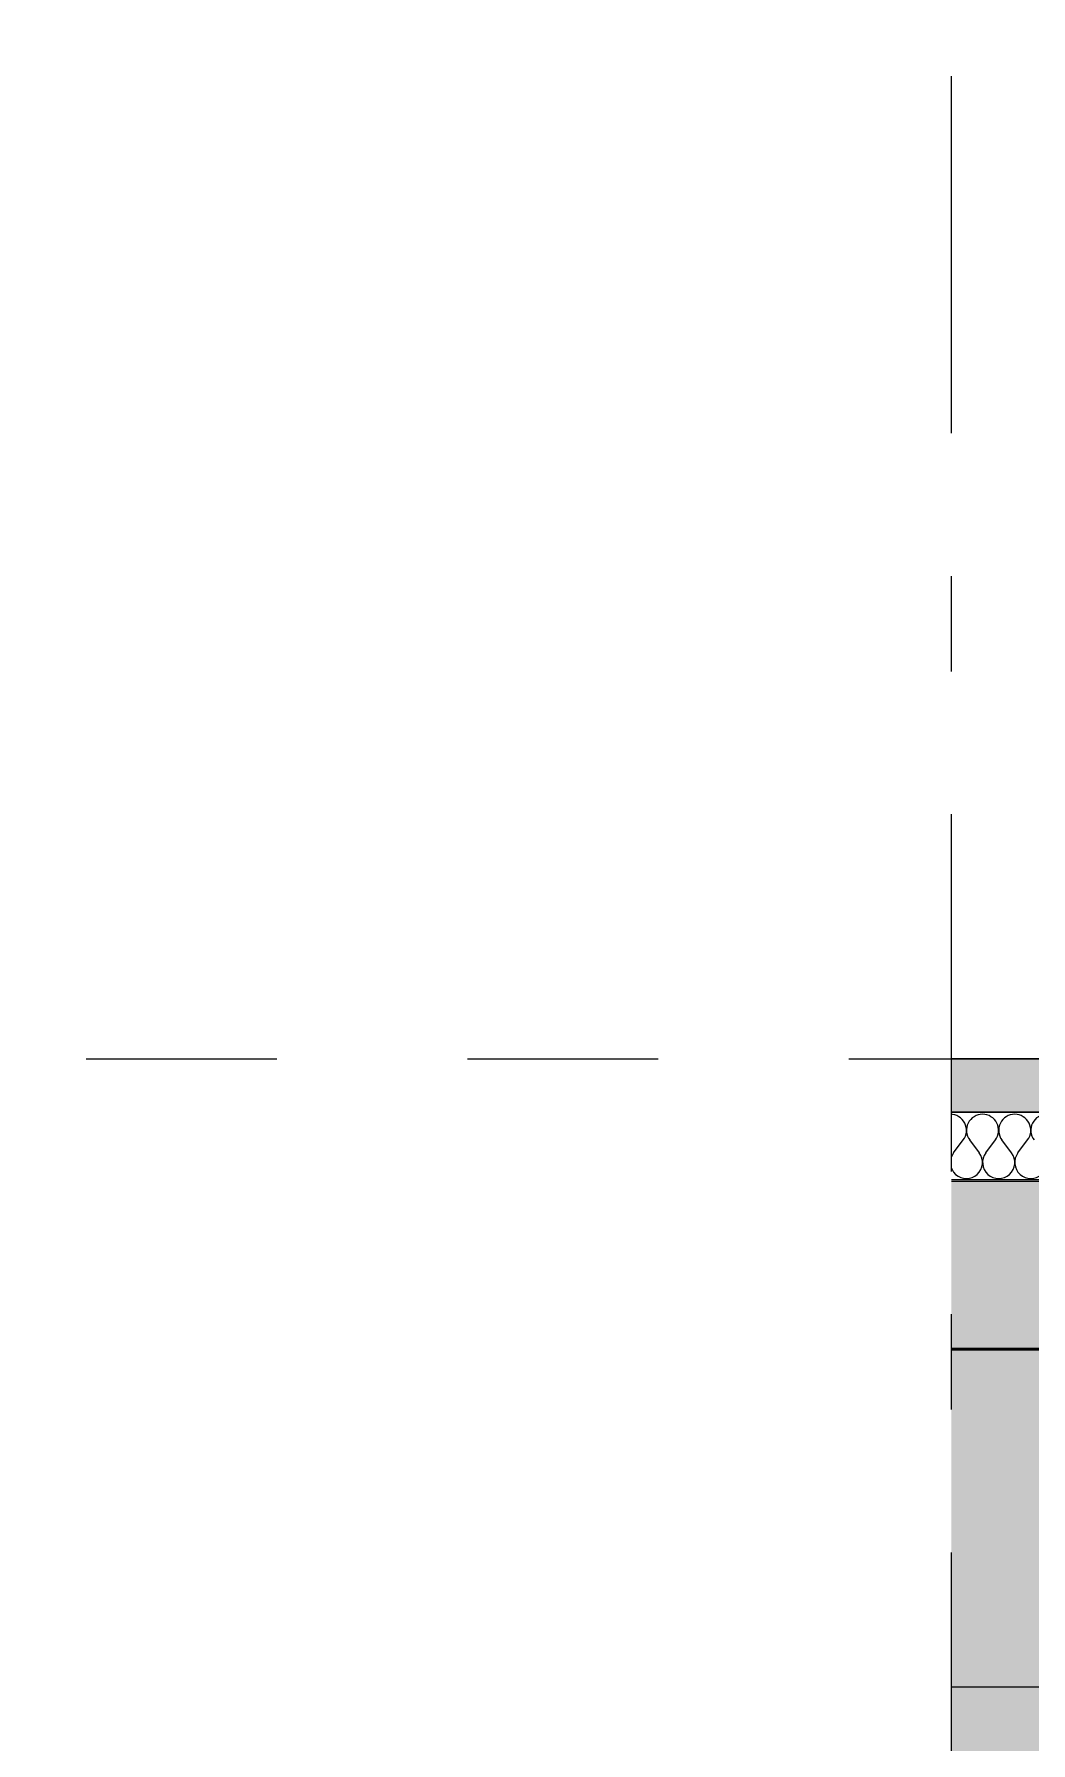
# Model space of a CAD drawing. Header units: millimetres. Extents: x -48147 to 1422273, y -494195 to 18123.
# Drawn here: x 1365670 to 1367145, y -490208 to -487677 of the extents above; entities that cross this region are included whole.
import ezdxf

# ---------------------------------------------------------------- set-up
doc = ezdxf.new("R2010")
doc.units = ezdxf.units.MM
doc.header["$MEASUREMENT"] = 0
for name, pattern in [('Dashed', [2822.222233, 1411.111116, -1411.111116]), ('Double Dashed', [1093.611073, 529.166651, -211.666656, 141.111112, -211.666656]), ('Wipeout_Contour', [1000, 0, -1000])]:
    doc.linetypes.add(name, pattern=pattern)
for name, color, linetype, lineweight, true_color in [('0_Pen_No__105', 7, 'Continuous', 15, 0xa6a6a6), ('A-230-M_FLOOR.IFC Import_Pen_No__109', 7, 'Continuous', 15, 0xa6a6a6), ('A-230-M_FLOOR.IFC Import_Pen_No__29', 7, 'Continuous', 50, 0x2a2a2a), ('HATCHING_Pen_No__145', 7, 'Continuous', 0, 0xa6a6a6), ('New_A-20-M_Floor_Slab_Pen_No__107', 7, 'Continuous', 15, 0xa6a6a6), ('New_A-20-M_Floor_Slab_Pen_No__109', 7, 'Continuous', 15, 0xa6a6a6), ('New_A-20-M_Floor_Slab_Pen_No__162', 7, 'Continuous', 0, 0xe47200)]:
    doc.layers.add(name, color=color, linetype=linetype, lineweight=lineweight, true_color=true_color)
for name, color, linetype in [('A-230-M_FLOOR.IFC Import', 7, 'Continuous'), ('A-95-P_Drawing', 7, 'Continuous'), ('New_A-20-M_Floor_Slab', 7, 'Continuous'), ('New_A-25-M_Curtain_Wall', 7, 'Continuous'), ('New_A-25-M_Wall_Ext', 7, 'Continuous'), ('S-160-M_FOUND.IFC Import', 7, 'Continuous'), ('S-280-M_COLUMN.IFC Import', 7, 'Continuous'), ('S-280-M_STRUCT_FRAME.IFC Import', 7, 'Continuous')]:
    doc.layers.add(name, color=color, linetype=linetype)
for name, color, linetype, lineweight in [('A-95-P_Drawing_Pen_No__194', 7, 'Continuous', 25), ('New_A-20-M_Floor_Slab_Pen_No__1', 7, 'Continuous', 13), ('New_A-25-M_Curtain_Wall_Pen_No__4', 7, 'Continuous', 20), ('New_A-25-M_Wall_Ext_Pen_No__87', 8, 'Continuous', 20), ('S-160-M_FOUND.IFC Import_Pen_No__1', 7, 'Continuous', 13), ('S-160-M_FOUND.IFC Import_Pen_No__4', 7, 'Continuous', 20), ('S-280-M_COLUMN.IFC Import_Pen_No__88', 8, 'Continuous', 20), ('S-280-M_STRUCT_FRAME.IFC Import_Pen_No__90', 8, 'Continuous', 20)]:
    doc.layers.add(name, color=color, linetype=linetype, lineweight=lineweight)
pattern_1 = [(0, (1383917.5, -489195), (0, 779.423), [48.75, -401.25]), (0, (1384142.5, -488805.3), (0, 779.423), [48.75, -401.25]), (60, (1383917.5, -489195), (-675, 389.711), [48.75, -401.25]), (60, (1384367.5, -489195), (-675, 389.711), [48.75, -401.25]), (120, (1383966.26, -489195), (675, 389.711), [48.75, -401.25]), (120, (1384416.26, -489195), (675, 389.711), [48.75, -401.25]), (0, (1383917.5, -489120.03), (0, 150), [0, -150, 0, -225]), (45, (1383992.5, -489120.03), (-106.066, 106.066), [0, -112.5, 0, -187.5])]

# ---------------------------------------------------------------- blocks, each defined once
blk = doc.blocks.new('Section Elem_347_2', base_point=(1383917.5, -489195))
at = {"color": 254, "linetype": 'Wipeout_Contour', "lineweight": 0, "ltscale": 5804486.371971298}
blk.add_wipeout([(1365980, -489195), (1366393.7, -489195), (1366393.7, -489145), (1365980, -489145)], dxfattribs=at).dxf.layer = 'New_A-25-M_Curtain_Wall'
at = {"layer": 'New_A-25-M_Curtain_Wall_Pen_No__4', "linetype": 'Continuous'}
blk.add_line((1365980, -489145), (1366393.7, -489145), dxfattribs=at)
blk = doc.blocks.new('Section Elem_349_2', base_point=(1383917.5, -489195))
at = {"color": 254, "linetype": 'Wipeout_Contour', "lineweight": 0, "ltscale": 5807601.204878847}
blk.add_wipeout([(1367009, -489145), (1367009, -489195), (1367018.9, -489195), (1367018.9, -489145)], dxfattribs=at).dxf.layer = 'New_A-25-M_Curtain_Wall'
at = {"layer": 'New_A-25-M_Curtain_Wall_Pen_No__4', "linetype": 'Continuous'}
blk.add_line((1367009, -489145), (1367256.3, -489145), dxfattribs=at)
blk = doc.blocks.new('Section Elem_355_2', base_point=(1383917.5, -489195))
at = {"color": 254, "linetype": 'Wipeout_Contour', "lineweight": 0, "ltscale": 5806423.877550603}
blk.add_wipeout([(1367009, -489145), (1366393.7, -489145), (1366393.7, -489195), (1367009, -489195)], dxfattribs=at).dxf.layer = 'New_A-25-M_Curtain_Wall'
at = {"layer": 'New_A-25-M_Curtain_Wall_Pen_No__4', "linetype": 'Continuous'}
blk.add_line((1366393.7, -489145), (1367009, -489145), dxfattribs=at)
blk = doc.blocks.new('Section Elem_408_2', base_point=(1383917.5, -489195))
at = {"color": 254, "linetype": 'Wipeout_Contour', "lineweight": 0, "ltscale": 5805269.135773096}
blk.add_wipeout([(1366852.3, -486220), (1366852.3, -489145), (1366999, -489145), (1366999, -486220)], dxfattribs=at).dxf.layer = 'New_A-25-M_Curtain_Wall'
at = {"layer": 'New_A-25-M_Curtain_Wall_Pen_No__4', "linetype": 'Continuous'}
blk.add_line((1366852.3, -489145), (1366852.3, -486220), dxfattribs=at)
at = {"color": 254, "linetype": 'Wipeout_Contour', "lineweight": 0, "ltscale": 5805583.087473944}
blk.add_wipeout([(1366999, -486220), (1366999, -489145), (1367018.9, -489145), (1367018.9, -486220)], dxfattribs=at).dxf.layer = 'New_A-25-M_Curtain_Wall'
at = {"layer": 'New_A-25-M_Curtain_Wall_Pen_No__4', "linetype": 'Continuous'}
for p, q in [((1366999, -489145), (1366999, -486220)), ((1367018.9, -489145), (1367018.9, -486220))]:
    blk.add_line(p, q, dxfattribs=at)
blk = doc.blocks.new('Section Elem_410_2', base_point=(1383917.5, -489195))
at = {"color": 254, "linetype": 'Wipeout_Contour', "lineweight": 0, "ltscale": 5802951.241472978}
blk.add_wipeout([(1366237, -486220), (1366237, -489145), (1366383.7, -489145), (1366383.7, -486220)], dxfattribs=at).dxf.layer = 'New_A-25-M_Curtain_Wall'
at = {"layer": 'New_A-25-M_Curtain_Wall_Pen_No__4', "linetype": 'Continuous'}
blk.add_line((1366237, -489145), (1366237, -486220), dxfattribs=at)
at = {"color": 254, "linetype": 'Wipeout_Contour', "lineweight": 0, "ltscale": 5803265.1772083}
blk.add_wipeout([(1366383.7, -486220), (1366383.7, -489145), (1366403.7, -489145), (1366403.7, -486220)], dxfattribs=at).dxf.layer = 'New_A-25-M_Curtain_Wall'
at = {"layer": 'New_A-25-M_Curtain_Wall_Pen_No__4', "linetype": 'Continuous'}
for p, q in [((1366383.7, -489145), (1366383.7, -486220)), ((1366403.7, -489145), (1366403.7, -486220))]:
    blk.add_line(p, q, dxfattribs=at)
blk = doc.blocks.new('Section Elem_415_2', base_point=(1383917.5, -489195))
at = {"color": 254, "linetype": 'Wipeout_Contour', "lineweight": 0, "ltscale": 5803471.260468891}
blk.add_wipeout([(1366403.7, -489145), (1366852.3, -489145), (1366852.3, -485210), (1366403.7, -485210)], dxfattribs=at).dxf.layer = 'New_A-25-M_Curtain_Wall'
blk = doc.blocks.new('Section Elem_417_2', base_point=(1383917.5, -489195))
at = {"color": 254, "linetype": 'Wipeout_Contour', "lineweight": 0, "ltscale": 7251690.599162884}
blk.add_wipeout([(1365980, -485210), (1365980, -489145), (1366237, -489145), (1366237, -486220), (1366237, -485210)], dxfattribs=at).dxf.layer = 'New_A-25-M_Curtain_Wall'
blk = doc.blocks.new('Section Elem_429_2', base_point=(1383917.5, -489195))
at = {"color": 254, "linetype": 'Wipeout_Contour', "lineweight": 0, "ltscale": 7256561.912936857}
blk.add_wipeout([(1367018.9, -485210), (1367018.9, -489195), (1367256.3, -489195), (1367256.3, -486220), (1367256.3, -485210)], dxfattribs=at).dxf.layer = 'New_A-25-M_Wall_Ext'
at = {"layer": 'New_A-25-M_Wall_Ext_Pen_No__87', "linetype": 'Continuous'}
blk.add_line((1367018.9, -489195), (1367018.9, -489145), dxfattribs=at)
blk = doc.blocks.new('*X511', base_point=(1383917.5, -489195))
at = {"layer": 'New_A-20-M_Floor_Slab_Pen_No__107', "linetype": 'Continuous'}
for p, q in [((1365688.3, -489334.1), (1365674, -489315)), ((1365697.9, -489334.1), (1365712.1, -489315)), ((1365735.9, -489334.1), (1365721.7, -489315)), ((1365745.5, -489334.1), (1365759.8, -489315)), ((1365783.6, -489334.1), (1365769.3, -489315)), ((1365793.1, -489334.1), (1365807.4, -489315)), ((1365831.2, -489334.1), (1365816.9, -489315)), ((1365840.7, -489334.1), (1365855, -489315)), ((1365878.8, -489334.1), (1365864.5, -489315)), ((1365888.3, -489334.1), (1365902.6, -489315)), ((1365926.4, -489334.1), (1365912.1, -489315)), ((1365935.9, -489334.1), (1365950.2, -489315)), ((1365974, -489334.1), (1365959.8, -489315)), ((1365983.6, -489334.1), (1365997.9, -489315)), ((1366021.7, -489334.1), (1366007.4, -489315)), ((1366031.2, -489334.1), (1366045.5, -489315)), ((1366069.3, -489334.1), (1366055, -489315)), ((1366078.8, -489334.1), (1366093.1, -489315)), ((1366116.9, -489334.1), (1366102.6, -489315)), ((1366126.4, -489334.1), (1366140.7, -489315)), ((1366164.5, -489334.1), (1366150.2, -489315)), ((1366174, -489334.1), (1366188.3, -489315)), ((1366212.1, -489334.1), (1366197.9, -489315)), ((1366221.7, -489334.1), (1366235.9, -489315)), ((1366259.8, -489334.1), (1366245.5, -489315)), ((1366269.3, -489334.1), (1366283.6, -489315)), ((1366307.4, -489334.1), (1366293.1, -489315)), ((1366316.9, -489334.1), (1366331.2, -489315)), ((1366355, -489334.1), (1366340.7, -489315)), ((1366364.5, -489334.1), (1366378.8, -489315)), ((1366402.6, -489334.1), (1366388.3, -489315)), ((1366412.1, -489334.1), (1366426.4, -489315)), ((1366450.2, -489334.1), (1366435.9, -489315)), ((1366459.8, -489334.1), (1366474, -489315)), ((1366497.9, -489334.1), (1366483.6, -489315)), ((1366507.4, -489334.1), (1366521.7, -489315)), ((1366545.5, -489334.1), (1366531.2, -489315)), ((1366555, -489334.1), (1366569.3, -489315)), ((1366593.1, -489334.1), (1366578.8, -489315)), ((1366602.6, -489334.1), (1366616.9, -489315)), ((1366640.7, -489334.1), (1366626.4, -489315)), ((1366650.2, -489334.1), (1366664.5, -489315)), ((1366688.3, -489334.1), (1366674, -489315)), ((1366697.9, -489334.1), (1366712.1, -489315)), ((1366735.9, -489334.1), (1366721.7, -489315)), ((1366745.5, -489334.1), (1366759.8, -489315)), ((1366783.6, -489334.1), (1366769.3, -489315)), ((1366793.1, -489334.1), (1366807.4, -489315)), ((1366831.2, -489334.1), (1366816.9, -489315)), ((1366840.7, -489334.1), (1366855, -489315)), ((1366878.8, -489334.1), (1366864.5, -489315)), ((1366888.3, -489334.1), (1366902.6, -489315)), ((1366926.4, -489334.1), (1366912.1, -489315)), ((1366935.9, -489334.1), (1366950.2, -489315)), ((1366974, -489334.1), (1366959.8, -489315)), ((1366983.6, -489334.1), (1366997.9, -489315)), ((1367021.7, -489334.1), (1367007.4, -489315)), ((1367031.2, -489334.1), (1367045.5, -489315)), ((1367069.3, -489334.1), (1367055, -489315)), ((1367078.8, -489334.1), (1367093.1, -489315)), ((1367116.9, -489334.1), (1367102.6, -489315)), ((1367126.4, -489334.1), (1367140.7, -489315))]:
    blk.add_line(p, q, dxfattribs=at)
for centre, start, end in [((1365693.1, -489300.7), 90, 216.8699), ((1365693.1, -489300.7), 323.1301, 90), ((1365740.7, -489300.7), 90, 216.8699), ((1365740.7, -489300.7), 323.1301, 90), ((1365788.3, -489300.7), 90, 216.8699), ((1365788.3, -489300.7), 323.1301, 90), ((1365835.9, -489300.7), 90, 216.8699), ((1365835.9, -489300.7), 323.1301, 90), ((1365883.6, -489300.7), 90, 216.8699), ((1365883.6, -489300.7), 323.1301, 90), ((1365931.2, -489300.7), 90, 216.8699), ((1365931.2, -489300.7), 323.1301, 90), ((1365978.8, -489300.7), 90, 216.8699), ((1365978.8, -489300.7), 323.1301, 90), ((1366026.4, -489300.7), 90, 216.8699), ((1366026.4, -489300.7), 323.1301, 90), ((1366074, -489300.7), 90, 216.8699), ((1366074, -489300.7), 323.1301, 90), ((1366121.7, -489300.7), 90, 216.8699), ((1366121.7, -489300.7), 323.1301, 90), ((1366169.3, -489300.7), 90, 216.8699), ((1366169.3, -489300.7), 323.1301, 90), ((1366216.9, -489300.7), 90, 216.8699), ((1366216.9, -489300.7), 323.1301, 90), ((1366264.5, -489300.7), 90, 216.8699), ((1366264.5, -489300.7), 323.1301, 90), ((1366312.1, -489300.7), 90, 216.8699), ((1366312.1, -489300.7), 323.1301, 90), ((1366359.8, -489300.7), 90, 216.8699), ((1366359.8, -489300.7), 323.1301, 90), ((1366407.4, -489300.7), 90, 216.8699), ((1366407.4, -489300.7), 323.1301, 90), ((1366455, -489300.7), 90, 216.8699), ((1366455, -489300.7), 323.1301, 90), ((1366502.6, -489300.7), 90, 216.8699), ((1366502.6, -489300.7), 323.1301, 90), ((1366550.2, -489300.7), 90, 216.8699), ((1366550.2, -489300.7), 323.1301, 90), ((1366597.9, -489300.7), 90, 216.8699), ((1366597.9, -489300.7), 323.1301, 90), ((1366645.5, -489300.7), 90, 216.8699), ((1366645.5, -489300.7), 323.1301, 90), ((1366693.1, -489300.7), 90, 216.8699), ((1366693.1, -489300.7), 323.1301, 90), ((1366740.7, -489300.7), 90, 216.8699), ((1366740.7, -489300.7), 323.1301, 90), ((1366788.3, -489300.7), 90, 216.8699), ((1366788.3, -489300.7), 323.1301, 90), ((1366835.9, -489300.7), 90, 216.8699), ((1366835.9, -489300.7), 323.1301, 90), ((1366883.6, -489300.7), 90, 216.8699), ((1366883.6, -489300.7), 323.1301, 90), ((1366931.2, -489300.7), 90, 216.8699), ((1366931.2, -489300.7), 323.1301, 90), ((1366978.8, -489300.7), 90, 216.8699), ((1366978.8, -489300.7), 323.1301, 90), ((1367026.4, -489300.7), 90, 216.8699), ((1367026.4, -489300.7), 323.1301, 90), ((1367074, -489300.7), 90, 216.8699), ((1367074, -489300.7), 323.1301, 90), ((1367121.7, -489300.7), 90, 216.8699), ((1367121.7, -489300.7), 323.1301, 90), ((1367169.3, -489300.7), 90, 216.8699), ((1365669.3, -489348.3), 143.1301, 36.8699), ((1365716.9, -489348.3), 143.1301, 36.8699), ((1365764.5, -489348.3), 143.1301, 36.8699), ((1365812.1, -489348.3), 143.1301, 36.8699), ((1365859.8, -489348.3), 143.1301, 36.8699), ((1365907.4, -489348.3), 143.1301, 36.8699), ((1365955, -489348.3), 143.1301, 36.8699), ((1366002.6, -489348.3), 143.1301, 36.8699), ((1366050.2, -489348.3), 143.1301, 36.8699), ((1366097.9, -489348.3), 143.1301, 36.8699), ((1366145.5, -489348.3), 143.1301, 36.8699), ((1366193.1, -489348.3), 143.1301, 36.8699), ((1366240.7, -489348.3), 143.1301, 36.8699), ((1366288.3, -489348.3), 143.1301, 36.8699), ((1366335.9, -489348.3), 143.1301, 36.8699), ((1366383.6, -489348.3), 143.1301, 36.8699), ((1366431.2, -489348.3), 143.1301, 36.8699), ((1366478.8, -489348.3), 143.1301, 36.8699), ((1366526.4, -489348.3), 143.1301, 36.8699), ((1366574, -489348.3), 143.1301, 36.8699), ((1366621.7, -489348.3), 143.1301, 36.8699), ((1366669.3, -489348.3), 143.1301, 36.8699), ((1366716.9, -489348.3), 143.1301, 36.8699), ((1366764.5, -489348.3), 143.1301, 36.8699), ((1366812.1, -489348.3), 143.1301, 36.8699), ((1366859.8, -489348.3), 143.1301, 36.8699), ((1366907.4, -489348.3), 143.1301, 36.8699), ((1366955, -489348.3), 143.1301, 36.8699), ((1367002.6, -489348.3), 143.1301, 36.8699), ((1367050.2, -489348.3), 143.1301, 36.8699), ((1367097.9, -489348.3), 143.1301, 36.8699), ((1367145.5, -489348.3), 143.1301, 36.8699)]:
    blk.add_arc(centre, 23.8, start, end, dxfattribs=at)
blk = doc.blocks.new('Section Elem_491_2', base_point=(1383917.5, -489195))
at = {"color": 254, "linetype": 'Wipeout_Contour', "lineweight": 0, "ltscale": 5831415.770884498}
blk.add_wipeout([(1383732.9, -489195), (1362883.6, -489195), (1362883.6, -489274), (1383732.9, -489274)], dxfattribs=at).dxf.layer = 'New_A-20-M_Floor_Slab'
at = {"layer": 'New_A-20-M_Floor_Slab_Pen_No__109', "linetype": 'Continuous'}
h = blk.add_hatch(dxfattribs=at)
h.set_pattern_fill('Lightweight_Concrete_0002', color=256, style=0, pattern_type=2)
h.set_pattern_definition(pattern_1)
h.paths.add_polyline_path([(1383732.9, -489195), (1362883.6, -489195), (1362883.6, -489274), (1383732.9, -489274)])
at = {"layer": 'New_A-20-M_Floor_Slab_Pen_No__162', "linetype": 'Continuous'}
blk.add_hatch(color=256, dxfattribs=at).paths.add_polyline_path([(1362883.6, -489274), (1362883.6, -489274.5), (1383732.9, -489274.5), (1383732.9, -489274)])
at = {"layer": 'New_A-20-M_Floor_Slab_Pen_No__1', "linetype": 'Continuous'}
blk.add_line((1383582.2, -489195), (1362883.6, -489195), dxfattribs=at)
at = {"color": 254, "linetype": 'Wipeout_Contour', "lineweight": 0, "ltscale": 5831536.598128235}
blk.add_wipeout([(1362883.6, -489274.5), (1362883.6, -489374.5), (1383732.9, -489374.5), (1383732.9, -489274.5)], dxfattribs=at).dxf.layer = 'New_A-20-M_Floor_Slab'
at = {"layer": 'New_A-20-M_Floor_Slab_Pen_No__1', "linetype": 'Continuous'}
for p, q in [((1383732.9, -489274), (1362883.6, -489274)), ((1383732.9, -489274.5), (1362883.6, -489274.5)), ((1383732.9, -489374.5), (1362883.6, -489374.5))]:
    blk.add_line(p, q, dxfattribs=at)
at = {"layer": 'New_A-20-M_Floor_Slab'}
blk.add_blockref('*X511', (1383917.5, -489195), dxfattribs=at)
blk = doc.blocks.new('Section Elem_583_2', base_point=(1383917.5, -489195))
at = {"color": 254, "linetype": 'Wipeout_Contour', "lineweight": 0, "ltscale": 5798255.876649325}
blk.add_wipeout([(1365794.5, -482170), (1365752.5, -482170), (1365752.5, -489195), (1365794.5, -489195)], dxfattribs=at).dxf.layer = 'S-280-M_COLUMN.IFC Import'
at = {"color": 254, "linetype": 'Wipeout_Contour', "lineweight": 0, "ltscale": 5799019.657499826}
blk.add_wipeout([(1365972.3, -489195), (1365980, -489195), (1365980, -482170), (1365972.3, -482170)], dxfattribs=at).dxf.layer = 'S-280-M_COLUMN.IFC Import'
at = {"color": 254, "linetype": 'Wipeout_Contour', "lineweight": 0, "ltscale": 5803205.875889888}
blk.add_wipeout([(1365752.5, -489375), (1365794.5, -489375), (1365794.5, -489374.5), (1365752.5, -489374.5)], dxfattribs=at).dxf.layer = 'S-280-M_COLUMN.IFC Import'
at = {"color": 254, "linetype": 'Wipeout_Contour', "lineweight": 0, "ltscale": 5803969.00488529}
blk.add_wipeout([(1365972.3, -489375), (1365980, -489375), (1365980, -489374.5), (1365972.3, -489374.5)], dxfattribs=at).dxf.layer = 'S-280-M_COLUMN.IFC Import'
at = {"color": 254, "linetype": 'Wipeout_Contour', "lineweight": 0, "ltscale": 5803881.222295679}
blk.add_wipeout([(1365794.5, -489625), (1365752.5, -489625), (1365752.5, -490125), (1365794.5, -490125)], dxfattribs=at).dxf.layer = 'S-280-M_COLUMN.IFC Import'
at = {"color": 254, "linetype": 'Wipeout_Contour', "lineweight": 0, "ltscale": 5804735.318410186}
blk.add_wipeout([(1365972.3, -489756.1), (1365972.3, -490125), (1365980, -490125), (1365980, -489763.8)], dxfattribs=at).dxf.layer = 'S-280-M_COLUMN.IFC Import'
at = {"color": 254, "linetype": 'Wipeout_Contour', "lineweight": 0, "ltscale": 5798097.63786249}
blk.add_wipeout([(1365752.5, -482170), (1365710.5, -482170), (1365710.5, -489195), (1365752.5, -489195)], dxfattribs=at).dxf.layer = 'S-280-M_COLUMN.IFC Import'
at = {"color": 254, "linetype": 'Wipeout_Contour', "lineweight": 0, "ltscale": 5798411.421710958}
blk.add_wipeout([(1365835, -482170), (1365794.5, -482170), (1365794.5, -489195), (1365835, -489195)], dxfattribs=at).dxf.layer = 'S-280-M_COLUMN.IFC Import'
at = {"color": 254, "linetype": 'Wipeout_Contour', "lineweight": 0, "ltscale": 5798976.352604907}
blk.add_wipeout([(1365957, -482170), (1365957, -489195), (1365972.3, -489195), (1365972.3, -482170)], dxfattribs=at).dxf.layer = 'S-280-M_COLUMN.IFC Import'
at = {"color": 254, "linetype": 'Wipeout_Contour', "lineweight": 0, "ltscale": 5803047.772184912}
blk.add_wipeout([(1365710.5, -489375), (1365752.5, -489375), (1365752.5, -489374.5), (1365710.5, -489374.5)], dxfattribs=at).dxf.layer = 'S-280-M_COLUMN.IFC Import'
at = {"color": 254, "linetype": 'Wipeout_Contour', "lineweight": 0, "ltscale": 5803361.288176305}
blk.add_wipeout([(1365794.5, -489375), (1365835, -489375), (1365835, -489374.5), (1365794.5, -489374.5)], dxfattribs=at).dxf.layer = 'S-280-M_COLUMN.IFC Import'
at = {"color": 254, "linetype": 'Wipeout_Contour', "lineweight": 0, "ltscale": 5803925.736908157}
blk.add_wipeout([(1365957, -489375), (1365972.3, -489375), (1365972.3, -489374.5), (1365957, -489374.5)], dxfattribs=at).dxf.layer = 'S-280-M_COLUMN.IFC Import'
at = {"color": 254, "linetype": 'Wipeout_Contour', "lineweight": 0, "ltscale": 5803723.13676464}
blk.add_wipeout([(1365752.5, -489625), (1365710.5, -489625), (1365710.5, -490125), (1365752.5, -490125)], dxfattribs=at).dxf.layer = 'S-280-M_COLUMN.IFC Import'
at = {"color": 254, "linetype": 'Wipeout_Contour', "lineweight": 0, "ltscale": 5804036.616499146}
blk.add_wipeout([(1365835, -489625), (1365794.5, -489625), (1365794.5, -490125), (1365835, -490125)], dxfattribs=at).dxf.layer = 'S-280-M_COLUMN.IFC Import'
at = {"color": 254, "linetype": 'Wipeout_Contour', "lineweight": 0, "ltscale": 5804684.306261756}
blk.add_wipeout([(1365957, -490125), (1365972.3, -490125), (1365972.3, -489756.1), (1365957, -489740.8)], dxfattribs=at).dxf.layer = 'S-280-M_COLUMN.IFC Import'
at = {"layer": 'S-280-M_COLUMN.IFC Import_Pen_No__88', "linetype": 'Continuous'}
for p, q in [((1365980, -482170), (1365980, -489195)), ((1365980, -489374.5), (1365980, -489375)), ((1365980, -489763.8), (1365980, -490125))]:
    blk.add_line(p, q, dxfattribs=at)
at = {"color": 254, "linetype": 'Wipeout_Contour', "lineweight": 0, "ltscale": 5797942.09380738}
blk.add_wipeout([(1365670, -482170), (1365670, -489195), (1365710.5, -489195), (1365710.5, -482170)], dxfattribs=at).dxf.layer = 'S-280-M_COLUMN.IFC Import'
at = {"color": 254, "linetype": 'Wipeout_Contour', "lineweight": 0, "ltscale": 5798905.818158607}
blk.add_wipeout([(1365934.8, -482170), (1365934.8, -489195), (1365957, -489195), (1365957, -482170)], dxfattribs=at).dxf.layer = 'S-280-M_COLUMN.IFC Import'
at = {"color": 254, "linetype": 'Wipeout_Contour', "lineweight": 0, "ltscale": 5802892.360918402}
blk.add_wipeout([(1365670, -489375), (1365710.5, -489375), (1365710.5, -489374.5), (1365670, -489374.5)], dxfattribs=at).dxf.layer = 'S-280-M_COLUMN.IFC Import'
at = {"color": 254, "linetype": 'Wipeout_Contour', "lineweight": 0, "ltscale": 5803855.262647812}
blk.add_wipeout([(1365934.8, -489375), (1365957, -489375), (1365957, -489374.5), (1365934.8, -489374.5)], dxfattribs=at).dxf.layer = 'S-280-M_COLUMN.IFC Import'
at = {"color": 254, "linetype": 'Wipeout_Contour', "lineweight": 0, "ltscale": 5803567.743582898}
blk.add_wipeout([(1365670, -489625), (1365670, -490125), (1365710.5, -490125), (1365710.5, -489625)], dxfattribs=at).dxf.layer = 'S-280-M_COLUMN.IFC Import'
at = {"color": 254, "linetype": 'Wipeout_Contour', "lineweight": 0, "ltscale": 5804601.213839572}
blk.add_wipeout([(1365934.8, -490125), (1365957, -490125), (1365957, -489740.8), (1365934.8, -489718.6)], dxfattribs=at).dxf.layer = 'S-280-M_COLUMN.IFC Import'
at = {"color": 254, "linetype": 'Wipeout_Contour', "lineweight": 0, "ltscale": 5798810.45648206}
blk.add_wipeout([(1365934.8, -482170), (1365906.4, -482170), (1365906.4, -489195), (1365934.8, -489195)], dxfattribs=at).dxf.layer = 'S-280-M_COLUMN.IFC Import'
at = {"color": 254, "linetype": 'Wipeout_Contour', "lineweight": 0, "ltscale": 5803759.9823586}
blk.add_wipeout([(1365934.8, -489374.5), (1365906.4, -489374.5), (1365906.4, -489375), (1365934.8, -489375)], dxfattribs=at).dxf.layer = 'S-280-M_COLUMN.IFC Import'
at = {"color": 254, "linetype": 'Wipeout_Contour', "lineweight": 0, "ltscale": 5804488.870817312}
blk.add_wipeout([(1365906.4, -490125), (1365934.8, -490125), (1365934.8, -489718.6), (1365906.4, -489690.2)], dxfattribs=at).dxf.layer = 'S-280-M_COLUMN.IFC Import'
at = {"color": 254, "linetype": 'Wipeout_Contour', "lineweight": 0, "ltscale": 5798693.514875614}
blk.add_wipeout([(1365872.8, -482170), (1365872.8, -489195), (1365906.4, -489195), (1365906.4, -482170)], dxfattribs=at).dxf.layer = 'S-280-M_COLUMN.IFC Import'
at = {"color": 254, "linetype": 'Wipeout_Contour', "lineweight": 0, "ltscale": 5803643.140560705}
blk.add_wipeout([(1365872.8, -489375), (1365906.4, -489375), (1365906.4, -489374.5), (1365872.8, -489374.5)], dxfattribs=at).dxf.layer = 'S-280-M_COLUMN.IFC Import'
at = {"color": 254, "linetype": 'Wipeout_Contour', "lineweight": 0, "ltscale": 5804351.102620848}
blk.add_wipeout([(1365872.8, -490125), (1365906.4, -490125), (1365906.4, -489690.2), (1365872.8, -489656.6)], dxfattribs=at).dxf.layer = 'S-280-M_COLUMN.IFC Import'
at = {"color": 254, "linetype": 'Wipeout_Contour', "lineweight": 0, "ltscale": 5798558.976132935}
blk.add_wipeout([(1365872.8, -482170), (1365835, -482170), (1365835, -489195), (1365872.8, -489195)], dxfattribs=at).dxf.layer = 'S-280-M_COLUMN.IFC Import'
at = {"color": 254, "linetype": 'Wipeout_Contour', "lineweight": 0, "ltscale": 5803508.7166505}
blk.add_wipeout([(1365835, -489374.5), (1365835, -489375), (1365872.8, -489375), (1365872.8, -489374.5)], dxfattribs=at).dxf.layer = 'S-280-M_COLUMN.IFC Import'
at = {"color": 254, "linetype": 'Wipeout_Contour', "lineweight": 0, "ltscale": 7255144.521491317}
blk.add_wipeout([(1365835, -490125), (1365872.8, -490125), (1365872.8, -489656.6), (1365841.2, -489625), (1365835, -489625)], dxfattribs=at).dxf.layer = 'S-280-M_COLUMN.IFC Import'
blk = doc.blocks.new('Section Elem_599_2', base_point=(1383917.5, -489195))
at = {"color": 254, "linetype": 'Wipeout_Contour', "lineweight": 0, "ltscale": 5802851.364380257}
blk.add_wipeout([(1365525, -489625), (1365475, -489625), (1365475, -490125), (1365525, -490125)], dxfattribs=at).dxf.layer = 'S-280-M_STRUCT_FRAME.IFC Import'
at = {"color": 254, "linetype": 'Wipeout_Contour', "lineweight": 0, "ltscale": 7260614.841221654}
blk.add_wipeout([(1366341.2, -489875), (1366341.2, -490125), (1367857.9, -490125), (1367857.9, -489625), (1366591.2, -489625)], dxfattribs=at).dxf.layer = 'S-280-M_STRUCT_FRAME.IFC Import'
at = {"color": 254, "linetype": 'Wipeout_Contour', "lineweight": 0, "ltscale": 5804999.543115072}
blk.add_wipeout([(1365980, -489763.8), (1365980, -490125), (1366091.2, -490125), (1366091.2, -489875)], dxfattribs=at).dxf.layer = 'S-280-M_STRUCT_FRAME.IFC Import'
at = {"layer": 'S-280-M_STRUCT_FRAME.IFC Import_Pen_No__90', "linetype": 'Continuous'}
blk.add_line((1367857.9, -490125), (1367857.9, -489625), dxfattribs=at)
blk = doc.blocks.new('Section Elem_743_2', base_point=(1383917.5, -489195))
at = {"color": 254, "linetype": 'Wipeout_Contour', "lineweight": 0, "ltscale": 8705102.968778504}
blk.add_wipeout([(1364895.2, -490125.1), (1364895.2, -490875), (1366091.2, -490875), (1366091.2, -490125), (1365413.8, -490125), (1365413.8, -490125.1)], dxfattribs=at).dxf.layer = 'S-160-M_FOUND.IFC Import'
at = {"color": 254, "linetype": 'Wipeout_Contour', "lineweight": 0, "ltscale": 5807368.581058279}
blk.add_wipeout([(1366341.2, -490125), (1366341.2, -490875), (1366609.7, -490875), (1366609.7, -490125)], dxfattribs=at).dxf.layer = 'S-160-M_FOUND.IFC Import'
at = {"layer": 'S-160-M_FOUND.IFC Import_Pen_No__4', "linetype": 'Continuous'}
for p, q in [((1364895.2, -490125.1), (1364895.2, -490875)), ((1365413.8, -490125), (1366091.2, -490125)), ((1366341.2, -490125), (1366609.7, -490125)), ((1366609.7, -490875), (1366609.7, -490125)), ((1366091.2, -490875), (1364895.2, -490875)), ((1366609.7, -490875), (1366341.2, -490875))]:
    blk.add_line(p, q, dxfattribs=at)
blk = doc.blocks.new('Section Elem_805_2', base_point=(1383917.5, -489195))
at = {"color": 254, "linetype": 'Wipeout_Contour', "lineweight": 0, "ltscale": 5807748.548975438}
blk.add_wipeout([(1366341.2, -489875), (1366091.2, -489875), (1366091.2, -493125), (1366341.2, -493125)], dxfattribs=at).dxf.layer = 'S-160-M_FOUND.IFC Import'
at = {"color": 254, "linetype": 'Wipeout_Contour', "lineweight": 0, "ltscale": 5805379.499321253}
blk.add_wipeout([(1366091.2, -489875), (1366341.2, -489875), (1366591.2, -489625), (1365841.2, -489625)], dxfattribs=at).dxf.layer = 'S-160-M_FOUND.IFC Import'
at = {"layer": 'S-160-M_FOUND.IFC Import_Pen_No__4', "linetype": 'Continuous'}
for p, q in [((1366091.2, -489875), (1366341.2, -489875)), ((1366091.2, -493125), (1366091.2, -489875)), ((1366341.2, -493125), (1366341.2, -489875))]:
    blk.add_line(p, q, dxfattribs=at)
blk = doc.blocks.new('Section Elem_842_2', base_point=(1383917.5, -489195))
at = {"layer": 'S-160-M_FOUND.IFC Import_Pen_No__1', "linetype": 'Continuous'}
for p, q in [((1367852.8, -490125), (1367852.8, -489625)), ((1366609.7, -490125), (1367793.1, -490125))]:
    blk.add_line(p, q, dxfattribs=at)
blk = doc.blocks.new('Section Elem_845_2', base_point=(1383917.5, -489195))
at = {"color": 254, "linetype": 'Wipeout_Contour', "lineweight": 0, "ltscale": 5830836.216120371}
blk.add_wipeout([(1383491.8, -489625), (1383491.8, -489375), (1362627.7, -489375), (1362627.7, -489625)], dxfattribs=at).dxf.layer = 'A-230-M_FLOOR.IFC Import'
at = {"layer": 'A-230-M_FLOOR.IFC Import_Pen_No__109', "linetype": 'Continuous'}
h = blk.add_hatch(dxfattribs=at)
h.set_pattern_fill('Lightweight_Concrete_0002', color=256, style=0, pattern_type=2)
h.set_pattern_definition(pattern_1)
h.paths.add_polyline_path([(1383491.8, -489625), (1383491.8, -489375), (1362627.7, -489375), (1362627.7, -489625)])
at = {"layer": 'A-230-M_FLOOR.IFC Import_Pen_No__29', "linetype": 'Continuous'}
for p, q in [((1383491.8, -489375), (1362881.1, -489375)), ((1375410.4, -489625), (1363271, -489625))]:
    blk.add_line(p, q, dxfattribs=at)
blk = doc.blocks.new('Section Elem_869_2', base_point=(1383917.5, -489195))
at = {"color": 254, "linetype": 'Wipeout_Contour', "lineweight": 0, "ltscale": 5807631.803428719}
blk.add_wipeout([(1367917.5, -489374.5), (1365980, -489374.5), (1365980, -489375), (1367917.5, -489375)], dxfattribs=at).dxf.layer = 'A-230-M_FLOOR.IFC Import'
blk = doc.blocks.new('S-26 Building Section_STORY_MARKER', base_point=(1383917.5, -489195))
at = {"layer": '0_Pen_No__105', "linetype": 'Dashed', "ltscale": 0.2}
blk.add_line((1358409.3, -489195), (1418411.4, -489195), dxfattribs=at)

msp = doc.modelspace()

# ---------------------------------------------------------------- block references
at = {"layer": 'New_A-25-M_Curtain_Wall'}
for name in ['Section Elem_347_2', 'Section Elem_349_2']:
    msp.add_blockref(name, (1383917.5, -489195), dxfattribs=at)

# ---------------------------------------------------------------- next in the draw order: block references
msp.add_blockref('Section Elem_355_2', (1383917.5, -489195), dxfattribs=at)

# ---------------------------------------------------------------- next in the draw order: block references
for name in ['Section Elem_410_2', 'Section Elem_408_2']:
    msp.add_blockref(name, (1383917.5, -489195), dxfattribs=at)

# ---------------------------------------------------------------- next in the draw order: block references
for name in ['Section Elem_417_2', 'Section Elem_415_2']:
    msp.add_blockref(name, (1383917.5, -489195), dxfattribs=at)
at = {"layer": 'New_A-25-M_Wall_Ext'}
msp.add_blockref('Section Elem_429_2', (1383917.5, -489195), dxfattribs=at)

# ---------------------------------------------------------------- next in the draw order: block references
at = {"layer": 'New_A-20-M_Floor_Slab'}
msp.add_blockref('Section Elem_491_2', (1383917.5, -489195), dxfattribs=at)

# ---------------------------------------------------------------- next in the draw order: block references
at = {"layer": 'S-280-M_COLUMN.IFC Import'}
msp.add_blockref('Section Elem_583_2', (1383917.5, -489195), dxfattribs=at)

# ---------------------------------------------------------------- next in the draw order: block references
at = {"layer": 'S-280-M_STRUCT_FRAME.IFC Import'}
msp.add_blockref('Section Elem_599_2', (1383917.5, -489195), dxfattribs=at)

# ---------------------------------------------------------------- next in the draw order: block references
at = {"layer": 'S-160-M_FOUND.IFC Import'}
msp.add_blockref('Section Elem_743_2', (1383917.5, -489195), dxfattribs=at)

# ---------------------------------------------------------------- next in the draw order: block references
for name in ['Section Elem_805_2', 'Section Elem_842_2']:
    msp.add_blockref(name, (1383917.5, -489195), dxfattribs=at)

# ---------------------------------------------------------------- next in the draw order: block references
at = {"layer": 'A-230-M_FLOOR.IFC Import'}
msp.add_blockref('Section Elem_845_2', (1383917.5, -489195), dxfattribs=at)

# ---------------------------------------------------------------- next in the draw order: block references
msp.add_blockref('Section Elem_869_2', (1383917.5, -489195), dxfattribs=at)

# ---------------------------------------------------------------- next in the draw order: hatches: boundary and pattern name
at = {"layer": 'HATCHING_Pen_No__145', "linetype": 'Continuous'}
msp.add_hatch(color=256, dxfattribs=at).paths.add_polyline_path([(1418063, -489195), (1405190.9, -489195), (1405190.9, -489695), (1404430.9, -489695), (1404430.9, -489420), (1384003.6, -489420), (1384003.6, -489695), (1383491.8, -489695), (1383491.8, -489625), (1363271, -489625), (1363271, -490125), (1362767, -490125), (1362767, -489625), (1362559.1, -489625), (1362559.1, -489195), (1356736.2, -489195), (1356736.2, -491014.8), (1418063, -491014.8)])

# ---------------------------------------------------------------- next in the draw order: wipeouts: each hides what was drawn before it
at = {"color": 254, "linetype": 'Wipeout_Contour', "lineweight": 0, "ltscale": 5785103.117332382}
msp.add_wipeout([(1360864, -470936.6), (1367027.7, -470936.6), (1367027.7, -490886.4), (1360864, -490886.4)], dxfattribs=at).dxf.layer = 'A-95-P_Drawing'

# ---------------------------------------------------------------- next in the draw order: linework, layer by layer
at = {"layer": 'A-95-P_Drawing_Pen_No__194', "linetype": 'Double Dashed', "flags": 128}
msp.add_lwpolyline([(1360864, -470936.6), (1367027.7, -470936.6), (1367027.7, -490886.4), (1360864, -490886.4)], close=True, dxfattribs=at)

# ---------------------------------------------------------------- next in the draw order: block references
at = {"linetype": 'Continuous', "lineweight": 0}
msp.add_blockref('S-26 Building Section_STORY_MARKER', (1383917.5, -489195), dxfattribs=at)

doc.saveas('drawing.dxf')
